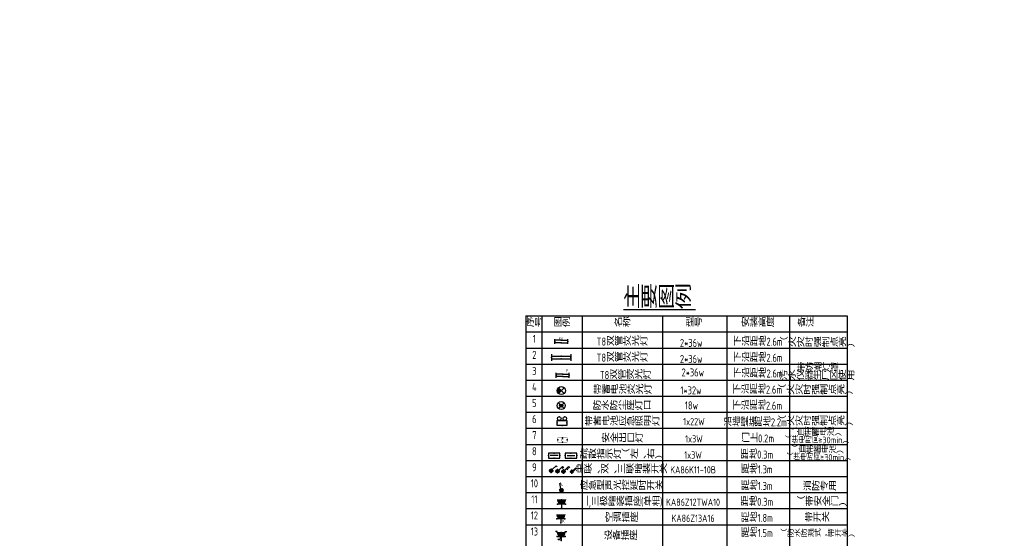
# Model space of a CAD drawing. Extents: x 2166032 to 5302137, y 581493 to 2416206.
# Drawn here: x 2921441 to 2981947, y 1016325 to 1048777 of the extents above; entities that cross this region are included whole.
import ezdxf
from ezdxf.enums import TextEntityAlignment as Align

# ---------------------------------------------------------------- set-up
doc = ezdxf.new("R2010")
doc.units = 0
doc.header["$LTSCALE"] = 1000
doc.header["$MEASUREMENT"] = 0
doc.linetypes.add('CONTINOUS', pattern=[0])
for name, color, linetype in [('EQUIP-动力', 3, 'Continuous'), ('EQUIP-照明', 3, 'Continuous'), ('SIG_TEXT', 7, 'Continuous'), ('TEL_SYMB', 3, 'Continuous'), ('TEL_TEXT', 7, 'Continuous')]:
    doc.layers.add(name, color=color, linetype=linetype)
doc.styles.add('_TCH_LABEL', font='!tssdeng.shx', dxfattribs={"bigfont": '!tssdchn.shx'})
doc.styles.add('_TEL_DIM', font='@tssdeng.shx', dxfattribs={"width": 0.8, "height": 3.5, "bigfont": '!tssdchn.shx'})
doc.styles.get("Standard").update_dxf_attribs({"font": 'tssdeng.shx', "bigfont": 'tssdchn.shx'})

# ---------------------------------------------------------------- blocks, each defined once
blk = doc.blocks.new('$equip_U$00000076(C-滕兆波)')
at = {"const_width": 0.06}
blk.add_lwpolyline([(-0.72, 0), (0.72, 0), (0.72, 0.66), (-0.72, 0.66)], close=True, dxfattribs=at)
for p in [(-0.72, 0.33), (0, 0.66), (0, 0), (0.72, 0.33)]:
    blk.add_point(p)
at = {"layer": 'TEL_TEXT', "style": '_TCH_LABEL'}
blk.add_attdef('$TEXT$', text='', height=0.36, dxfattribs=at).set_placement((-0.01, 0.33), align=Align.MIDDLE_CENTER)
at = {"layer": 'TEL_TEXT', "style": '_TEL_DIM', "flags": 1}
blk.add_attdef('A', text='', height=0.00002, dxfattribs=at).set_placement((0, 0), align=Align.MIDDLE_CENTER)
blk = doc.blocks.new('$equip$00001686')
for p, q in [((0.72, 0.6), (-0.72, 0.6)), ((-0.72, 0.6), (-0.72, 0)), ((-0.72, 0), (0.72, 0)), ((0.72, 0), (0.72, 0.6))]:
    blk.add_line(p, q)
at = {"color": 7}
blk.add_line((-0.48, 0.3), (0.48, 0.3), dxfattribs=at)
for p in [(-0.72, 0.3), (0, 0.6), (0, 0), (0.72, 0.3)]:
    blk.add_point(p)
blk.add_solid([(-0.24, 0.23), (-0.53, 0.3), (-0.24, 0.37)])
at = {"layer": 'TEL_TEXT', "style": '_TEL_DIM', "flags": 1}
blk.add_attdef('A', text='', height=0.00002, dxfattribs=at).set_placement((0, 0), align=Align.MIDDLE_CENTER)
blk = doc.blocks.new('$equip$00001822')
for p, q in [((0.15, 0.36), (0.62, 0.83)), ((0.62, 0.83), (0.77, 0.69))]:
    blk.add_line(p, q)
blk.add_circle((0, 0.21), 0.208)
for p in [(-0.21, 0.21), (-0.02, 0), (0, 0.42), (0.21, 0.21)]:
    blk.add_point(p)
for points in [[(-0.18, 0.31), (0.18, 0.31), (-0.21, 0.21), (0.21, 0.21)], [(-0.18, 0.1), (0.18, 0.1), (-0.21, 0.21), (0.21, 0.21)], [(-0.1, 0.39), (0.1, 0.39), (-0.18, 0.31), (0.18, 0.31)], [(-0.1, 0.03), (0.1, 0.03), (-0.18, 0.1), (0.18, 0.1)], [(0, 0.42), (0, 0.42), (-0.1, 0.39), (0.1, 0.39)], [(0, 0), (0, 0), (-0.1, 0.03), (0.1, 0.03)]]:
    blk.add_solid(points)
at = {"color": 7, "style": '_TEL_DIM'}
blk.add_attdef('$TEXT$', text='', height=0.4, dxfattribs=at).set_placement((0.58, 0.46), align=Align.MIDDLE_CENTER)
at = {"color": 7, "style": '_TEL_DIM', "flags": 1}
blk.add_attdef('A', text='', height=0.00002, dxfattribs=at).set_placement((0, 0), align=Align.MIDDLE_CENTER)
blk = doc.blocks.new('$equip$00001242')
for p, q in [((-0.5, 1.1), (-0.7, 1.1)), ((-0.5, 1), (-0.5, 1.1)), ((-0.5, 1), (0.5, 1)), ((-0.5, 0.5), (0.5, 0.5)), ((-0.26, 0.04), (-0.44, 0.16)), ((0, 0.5), (-0.26, 0.04)), ((0, 0.5), (0, 0)), ((0.5, 1), (0.5, 1.1)), ((0.5, 1.1), (0.7, 1.1))]:
    blk.add_line(p, q)
blk.add_arc((0, 1), 0.5, 180, 0)
for points in [[(0.43, 0.75), (-0.43, 0.75), (0.5, 1), (-0.5, 1)], [(0.25, 0.57), (-0.25, 0.57), (0.43, 0.75), (-0.43, 0.75)], [(0, 0.5), (0, 0.5), (0.25, 0.57), (-0.25, 0.57)]]:
    blk.add_solid(points)
at = {"layer": 'EQUIP-照明'}
for p in [(-0.5, 0.5), (0, 1), (0, 0), (0.5, 0.5)]:
    blk.add_point(p, dxfattribs=at)
at = {"layer": 'EQUIP-照明', "flags": 9}
blk.add_attdef('A', (0, 0), '', height=0.00002, dxfattribs=at)
blk = doc.blocks.new('$equip$00001764')
for p, q in [((-0.5, 1.05), (-0.5, 1)), ((-0.5, 1), (0.5, 1)), ((0.5, 0.5), (-0.5, 0.5)), ((0, 0.5), (0, 0)), ((0.5, 1.05), (0.5, 1))]:
    blk.add_line(p, q)
blk.add_arc((0, 1), 0.5, 180, 0)
for p in [(-0.5, 0.5), (0, 0), (0.5, 0.5)]:
    blk.add_point(p)
for points in [[(0.43, 0.75), (-0.43, 0.75), (0.5, 1), (-0.5, 1)], [(0.25, 0.57), (-0.25, 0.57), (0.43, 0.75), (-0.43, 0.75)], [(0, 0.5), (0, 0.5), (0.25, 0.57), (-0.25, 0.57)]]:
    blk.add_solid(points)
at = {"color": 7, "style": '_TEL_DIM'}
blk.add_attdef('$TEXT$', text='', height=0.4, dxfattribs=at).set_placement((0.3, 0.21), align=Align.MIDDLE_CENTER)
at = {"color": 7, "style": '_TEL_DIM', "flags": 1}
blk.add_attdef('A', text='', height=0.00002, dxfattribs=at).set_placement((0, 0), align=Align.MIDDLE_CENTER)
blk = doc.blocks.new('$equip$00001691')
for p, q in [((-0.8, -0.3), (-0.8, 0.3)), ((0, 0.15), (-0.8, 0.15)), ((0, 0.15), (0.8, 0.15)), ((0.8, -0.3), (0.8, 0.3)), ((0, -0.15), (-0.8, -0.15)), ((0, -0.15), (0.8, -0.15))]:
    blk.add_line(p, q)
for p in [(-0.8, 0), (0, 0.15), (0.8, 0), (0, -0.15)]:
    blk.add_point(p)
at = {"layer": 'TEL_TEXT', "style": '_TEL_DIM', "flags": 1}
blk.add_attdef('A', text='', height=0.00002, dxfattribs=at).set_placement((0, 0), align=Align.MIDDLE_CENTER)
blk = doc.blocks.new('$equip$00001148')
for p, q in [((0.35, 0.35), (-0.35, -0.35)), ((-0.35, 0.35), (0.35, -0.35))]:
    blk.add_line(p, q)
blk.add_circle((0, 0), 0.5)
at = {"flags": 9}
blk.add_attdef('A', (0, 0), '', height=0.00002, dxfattribs=at)
blk = doc.blocks.new('$equip$00001962')
for p, q in [((0.15, 0.36), (0.63, 0.83)), ((0.63, 0.83), (0.77, 0.69))]:
    blk.add_line(p, q)
blk.add_circle((0, 0.21), 0.208)
for p in [(-0.21, 0.21), (0, 0.42), (0, 0), (0.21, 0.21)]:
    blk.add_point(p)
for points in [[(-0.18, 0.31), (0.18, 0.31), (-0.21, 0.21), (0.21, 0.21)], [(-0.18, 0.1), (0.18, 0.1), (-0.21, 0.21), (0.21, 0.21)], [(-0.1, 0.39), (0.1, 0.39), (-0.18, 0.31), (0.18, 0.31)], [(-0.1, 0.03), (0.1, 0.03), (-0.18, 0.1), (0.18, 0.1)], [(0, 0.42), (0, 0.42), (-0.1, 0.39), (0.1, 0.39)], [(0, 0), (0, 0), (-0.1, 0.03), (0.1, 0.03)]]:
    blk.add_solid(points)
at = {"layer": 'TEL_TEXT', "style": '_TEL_DIM', "flags": 1}
blk.add_attdef('A', text='', height=0.00002, dxfattribs=at).set_placement((0, 0), align=Align.MIDDLE_CENTER)
blk = doc.blocks.new('$equip$00001963')
for p, q in [((0.15, 0.36), (0.62, 0.83)), ((0.51, 0.72), (0.65, 0.58)), ((0.62, 0.83), (0.77, 0.69))]:
    blk.add_line(p, q)
blk.add_circle((0, 0.21), 0.208)
for p in [(-0.21, 0.21), (0, 0.42), (0, 0), (0.21, 0.21)]:
    blk.add_point(p)
for points in [[(-0.18, 0.31), (0.18, 0.31), (-0.21, 0.21), (0.21, 0.21)], [(-0.18, 0.1), (0.18, 0.1), (-0.21, 0.21), (0.21, 0.21)], [(-0.1, 0.39), (0.1, 0.39), (-0.18, 0.31), (0.18, 0.31)], [(-0.1, 0.03), (0.1, 0.03), (-0.18, 0.1), (0.18, 0.1)], [(0, 0.42), (0, 0.42), (-0.1, 0.39), (0.1, 0.39)], [(0, 0), (0, 0), (-0.1, 0.03), (0.1, 0.03)]]:
    blk.add_solid(points)
at = {"layer": 'TEL_TEXT', "style": '_TEL_DIM', "flags": 1}
blk.add_attdef('A', text='', height=0.00002, dxfattribs=at).set_placement((0, 0), align=Align.MIDDLE_CENTER)
blk = doc.blocks.new('$equip$00001964')
for p, q in [((0.15, 0.36), (0.62, 0.83)), ((0.4, 0.61), (0.54, 0.47)), ((0.51, 0.72), (0.65, 0.58)), ((0.62, 0.83), (0.77, 0.69))]:
    blk.add_line(p, q)
blk.add_circle((0, 0.21), 0.208)
for p in [(-0.21, 0.21), (0, 0.42), (0, 0), (0.21, 0.21)]:
    blk.add_point(p)
for points in [[(-0.18, 0.31), (0.18, 0.31), (-0.21, 0.21), (0.21, 0.21)], [(-0.18, 0.1), (0.18, 0.1), (-0.21, 0.21), (0.21, 0.21)], [(-0.1, 0.39), (0.1, 0.39), (-0.18, 0.31), (0.18, 0.31)], [(-0.1, 0.03), (0.1, 0.03), (-0.18, 0.1), (0.18, 0.1)], [(0, 0.42), (0, 0.42), (-0.1, 0.39), (0.1, 0.39)], [(0, 0), (0, 0), (-0.1, 0.03), (0.1, 0.03)]]:
    blk.add_solid(points)
at = {"layer": 'TEL_TEXT', "style": '_TEL_DIM', "flags": 1}
blk.add_attdef('A', text='', height=0.00002, dxfattribs=at).set_placement((0, 0), align=Align.MIDDLE_CENTER)
blk = doc.blocks.new('$equip$00001149')
for p, q in [((-0.35, 0.35), (0.35, -0.35)), ((0.35, 0.35), (-0.35, -0.35))]:
    blk.add_line(p, q)
for radius in [0.5, 0.2]:
    blk.add_circle((0, 0), radius)
for points in [[(-0.17, 0.1), (0.17, 0.1), (-0.2, 0), (0.2, 0)], [(-0.17, -0.1), (0.17, -0.1), (-0.2, 0), (0.2, 0)], [(-0.1, 0.17), (0.1, 0.17), (-0.17, 0.1), (0.17, 0.1)], [(0, 0.2), (0, 0.2), (-0.1, 0.17), (0.1, 0.17)], [(-0.1, -0.17), (0.1, -0.17), (-0.17, -0.1), (0.17, -0.1)], [(0, -0.2), (0, -0.2), (-0.1, -0.17), (0.1, -0.17)]]:
    blk.add_solid(points)
at = {"flags": 9}
blk.add_attdef('A', (0, 0), '', height=0.00002, dxfattribs=at)
blk = doc.blocks.new('$equip$00001237')
for p, q in [((-0.5, 1.05), (-0.5, 1)), ((-0.5, 1), (0.5, 1)), ((0.5, 0.5), (-0.5, 0.5)), ((0, 0.5), (0, 0)), ((0.5, 1.05), (0.5, 1))]:
    blk.add_line(p, q)
blk.add_arc((0, 1), 0.5, 180, 0)
for p in [(-0.5, 0.5), (0, 1), (0, 0), (0.5, 0.5)]:
    blk.add_point(p)
for points in [[(0.43, 0.75), (-0.43, 0.75), (0.5, 1), (-0.5, 1)], [(0.25, 0.57), (-0.25, 0.57), (0.43, 0.75), (-0.43, 0.75)], [(0, 0.5), (0, 0.5), (0.25, 0.57), (-0.25, 0.57)]]:
    blk.add_solid(points)
at = {"flags": 9}
blk.add_attdef('A', (0, 0), '', height=0.00002, dxfattribs=at)
blk = doc.blocks.new('$equip_U$00000006')
at = {"color": 3}
for p, q in [((-0.6, 0.62), (0.6, 0.62)), ((-0.6, 0), (-0.6, 0.62)), ((0.6, 0), (-0.6, 0)), ((0.6, 0.62), (0.6, 0))]:
    blk.add_line(p, q, dxfattribs=at)
for centre in [(-0.35, 0.85), (0.35, 0.85)]:
    blk.add_circle(centre, 0.225, dxfattribs=at)
at = {"style": '_TEL_DIM', "flags": 1}
blk.add_attdef('A', text='', height=0.00002, dxfattribs=at).set_placement((0, 0), align=Align.MIDDLE_CENTER)
blk = doc.blocks.new('$equip_U$00000175(20081108-2321)')
for p in [(-0.6, 0.31), (0, 0.62), (0, 0), (0.6, 0.31)]:
    blk.add_point(p)
blk.add_blockref('$equip_U$00000006', (0, 0))
at = {"color": 7, "style": '_TEL_DIM', "flags": 1}
blk.add_attdef('A', text='', height=0.000025, dxfattribs=at).set_placement((0, 0), align=Align.MIDDLE_CENTER)
blk = doc.blocks.new('$equip_U$00000184(许虹剑)')
for p in [(-0.6, 0.31), (-0.35, 1.07), (0, 0), (0.35, 1.07), (0.6, 0.31)]:
    blk.add_point(p)
blk.add_blockref('$equip_U$00000175(20081108-2321)', (0, 0))
at = {"color": 7, "style": '_TEL_DIM', "flags": 1}
blk.add_attdef('A', text='', height=0.000025, dxfattribs=at).set_placement((0, 0), align=Align.MIDDLE_CENTER)
blk = doc.blocks.new('$equip_U$00000360(20081108-2321)')
at = {"ltscale": 5}
for p in [(-0.6, 0.31), (-0.35, 1.07), (0, 0), (0.35, 1.07), (0.6, 0.31)]:
    blk.add_point(p, dxfattribs=at)
blk.add_blockref('$equip_U$00000184(许虹剑)', (0, 0), dxfattribs=at)
at = {"color": 7, "style": '_TEL_DIM', "flags": 1}
blk.add_attdef('A', text='', height=0.000025, dxfattribs=at).set_placement((0, 0), align=Align.MIDDLE_CENTER)
blk = doc.blocks.new('$equip$00001190')
for p, q in [((-0.35, 0.35), (0.35, -0.35)), ((-0.35, -0.35), (0.35, 0.35))]:
    blk.add_line(p, q)
blk.add_circle((0, 0), 0.5)
for points in [[(-0.18, -0.18), (-0.48, 0.13), (0, 0), (-0.35, 0.35)], [(-0.31, -0.31), (-0.48, -0.13), (-0.18, -0.18), (-0.48, 0.13)], [(-0.35, -0.35), (-0.35, -0.35), (-0.31, -0.31), (-0.48, -0.13)]]:
    blk.add_solid(points)
at = {"flags": 9}
blk.add_attdef('A', (0, 0), '', height=0.00002, dxfattribs=at)
blk = doc.blocks.new('$equip$00001160')
for p, q in [((-1.2, 0.42), (-1.2, -0.42)), ((-1.2, 0.17), (1.2, 0.17)), ((1.2, 0.42), (1.2, -0.42)), ((-1.2, -0.17), (1.2, -0.17))]:
    blk.add_line(p, q)
at = {"const_width": 0.1}
for points in [[(-1.2, 0.17), (1.2, 0.17)], [(-1.2, -0.17), (1.2, -0.17)]]:
    blk.add_lwpolyline(points, dxfattribs=at)
at = {"layer": 'EQUIP-照明'}
for p in [(-1.2, 0), (0, 0.17), (1.2, 0), (0, -0.17)]:
    blk.add_point(p, dxfattribs=at)
at = {"layer": 'EQUIP-照明', "flags": 9}
blk.add_attdef('A', (0, 0), '', height=0.00002, dxfattribs=at)
blk = doc.blocks.new('$equip$00001965')
for p, q in [((0.15, 0.36), (0.62, 0.83)), ((0.29, 0.49), (0.43, 0.35)), ((0.4, 0.61), (0.54, 0.47)), ((0.51, 0.72), (0.65, 0.58)), ((0.62, 0.83), (0.77, 0.69))]:
    blk.add_line(p, q)
blk.add_circle((0, 0.21), 0.208)
for p in [(-0.21, 0.21), (0, 0.42), (0, 0), (0.21, 0.21)]:
    blk.add_point(p)
for points in [[(-0.18, 0.31), (0.18, 0.31), (-0.21, 0.21), (0.21, 0.21)], [(-0.18, 0.1), (0.18, 0.1), (-0.21, 0.21), (0.21, 0.21)], [(-0.1, 0.39), (0.1, 0.39), (-0.18, 0.31), (0.18, 0.31)], [(-0.1, 0.03), (0.1, 0.03), (-0.18, 0.1), (0.18, 0.1)], [(0, 0.42), (0, 0.42), (-0.1, 0.39), (0.1, 0.39)], [(0, 0), (0, 0), (-0.1, 0.03), (0.1, 0.03)]]:
    blk.add_solid(points)
at = {"layer": 'TEL_TEXT', "style": '_TEL_DIM', "flags": 1}
blk.add_attdef('A', text='', height=0.00002, dxfattribs=at).set_placement((0, 0), align=Align.MIDDLE_CENTER)

msp = doc.modelspace()

# ---------------------------------------------------------------- linework, layer by layer
msp.add_circle((2604640.5, 1020101.3), 438608.5)
at = {"layer": 'SIG_TEXT', "linetype": 'Continuous'}
for p, q in [((2952960.5, 1030314.9), (2972960.5, 1030314.9)), ((2952960.5, 1030314.9), (2952960.5, 990694.9)), ((2953960.5, 1030314.9), (2953960.5, 990694.9)), ((2956460.5, 1030314.9), (2956460.5, 990694.9)), ((2961460.5, 1030314.9), (2961460.5, 990694.9)), ((2965460.5, 1030314.9), (2965460.5, 990694.9)), ((2969360.5, 1030314.9), (2969360.5, 990694.9)), ((2972960.5, 1030314.9), (2972960.5, 990694.9)), ((2952960.5, 1029314.9), (2972960.5, 1029314.9)), ((2952960.5, 1028314.9), (2972960.5, 1028314.9)), ((2952960.5, 1027314.9), (2972960.5, 1027314.9)), ((2952960.5, 1026314.9), (2972960.5, 1026314.9)), ((2952960.5, 1025314.9), (2972960.5, 1025314.9)), ((2952960.5, 1024314.9), (2972960.5, 1024314.9)), ((2952960.5, 1023314.9), (2972960.5, 1023314.9)), ((2952960.5, 1022314.9), (2972960.5, 1022314.9)), ((2952960.5, 1021314.9), (2972960.5, 1021314.9)), ((2952960.5, 1020314.9), (2972960.5, 1020314.9)), ((2952960.5, 1019314.9), (2972960.5, 1019314.9)), ((2952960.5, 1018314.9), (2972960.5, 1018314.9)), ((2952960.5, 1017314.9), (2972960.5, 1017314.9))]:
    msp.add_line(p, q, dxfattribs=at)
at = {"layer": 'TEL_SYMB', "const_width": 70}
msp.add_lwpolyline([(2959026.8, 1030700.5), (2963522.2, 1030700.5)], dxfattribs=at)

# ---------------------------------------------------------------- block references
at = {"layer": 'EQUIP-动力', "color": 1, "xscale": 500, "yscale": 500, "zscale": 500}
msp.add_blockref('$equip$00001237', (2955183.3, 1018351.6), dxfattribs=at)
at = {"layer": 'EQUIP-动力', "xscale": 500, "yscale": 500, "zscale": 500}
msp.add_blockref('$equip$00001242', (2955163.4, 1016334.8), dxfattribs=at)
at = {"layer": 'EQUIP-照明', "color": 2, "xscale": 500, "yscale": 500, "zscale": 500}
for name, p in [('$equip$00001691', (2955165.9, 1028719.3)), ('$equip$00001190', (2955168.5, 1025663.4))]:
    msp.add_blockref(name, p, dxfattribs=at)
at = {"layer": 'EQUIP-照明'}
for name, p, xscale, yscale, zscale in [('$equip$00001160', (2955165.9, 1027719.3), 500, 500, 500), ('$equip_U$00000360(20081108-2321)', (2955213, 1023495.8), 500, 500, 500), ('$equip$00001686', (2955770.6, 1021462), 500, 500, 500), ('$equip$00001965', (2955820.5, 1020531), 400, 400, 400)]:
    msp.add_blockref(name, p, dxfattribs=dict(at, xscale=xscale, yscale=yscale, zscale=zscale))
at = {"layer": 'EQUIP-照明', "color": 1, "xscale": 500, "yscale": 500, "zscale": 500}
for name, p in [('$equip$00001691', (2955257, 1026617.9)), ('$equip$00001148', (2955168.5, 1025663.4)), ('$equip$00001149', (2955162.5, 1024727.4)), ('$equip$00001962', (2954530.3, 1020567.9)), ('$equip$00001963', (2954931.3, 1020532.4)), ('$equip$00001964', (2955295.1, 1020516.4))]:
    msp.add_blockref(name, p, dxfattribs=at)
at = {"layer": 'EQUIP-照明', "xscale": 400, "yscale": 400, "zscale": 400}
msp.add_blockref('$equip_U$00000076(C-滕兆波)', (2955243.9, 1022457.8), dxfattribs=at).add_auto_attribs({'$TEXT$': 'E'})
at = {"layer": 'EQUIP-照明', "xscale": 500, "yscale": 500, "zscale": 500, "rotation": 180}
msp.add_blockref('$equip$00001686', (2954723.7, 1021765.7), dxfattribs=at)
at = {"layer": 'EQUIP-照明'}
ref = msp.add_blockref('$equip$00001822', (2955261.9, 1019406.3), dxfattribs=dict(at, xscale=500.0000000000363, yscale=500, zscale=500, rotation=58.77325843066163))
ref.add_attrib('$TEXT$', 't', dxfattribs={"layer": 'TEL_TEXT', "height": 200, "rotation": 58.773258, "style": '_TEL_DIM'}).set_placement((2955195, 1019787.7), align=Align.MIDDLE_CENTER)
at = {"layer": 'EQUIP-照明', "linetype": 'CONTINOUS'}
ref = msp.add_blockref('$equip$00001764', (2955139.8, 1017431.2), dxfattribs=dict(at, xscale=500, yscale=500, zscale=500))
ref.add_attrib('$TEXT$', 'K', dxfattribs={"layer": 'TEL_TEXT', "height": 200, "style": '_TEL_DIM'}).set_placement((2955291.4, 1017536.7), align=Align.MIDDLE_CENTER)

# ---------------------------------------------------------------- texts
at = {"layer": 'SIG_TEXT', "linetype": 'Continuous', "style": '_TEL_DIM', "width": 0.8}
for s, height, p in [('序号', 500, (2953490.2, 1029638.5)), ('图例', 500, (2955212, 1029638.5)), ('名称', 500, (2958962.5, 1029638.5)), ('型号', 500, (2963422.5, 1029638.5)), ('安装高度', 500, (2967393.9, 1029638.5)), ('备注', 500, (2970372.9, 1029638.5)), ('1', 500, (2953490.2, 1028638.5)), ('EX', 176.4, (2955148.9, 1028795)), ('T8双管荧光灯', 500, (2958962.5, 1028464.9)), ('2*36w', 500, (2963254.8, 1028382.4)), ('下沿距地2.6m', 500, (2967399.7, 1028455.8)), ('（火灾时强制点亮）', 500, (2971098.5, 1028392.8)), ('2', 500, (2953490.2, 1027638.5)), ('T8双管荧光灯', 500, (2958962.5, 1027464.9)), ('下沿距地2.6m', 500, (2967399.7, 1027455.8)), ('2*36w', 500, (2963254.8, 1027382.4)), ('3', 500, (2953490.2, 1026638.5)), ('T8双管荧光灯', 500, (2959157, 1026379.4)), ('2*36w', 500, (2963352.3, 1026543.8)), ('下沿距地2.6m', 500, (2967401.5, 1026479)), ('污水仪器生厂区使用', 500, (2971083.5, 1026323.3)), ('带防潮灯罩', 500, (2971129.3, 1026816.5)), ('4', 500, (2953490.2, 1025638.5)), ('带蓄电池荧光灯', 500, (2958986.5, 1025450.9)), ('1*32w', 500, (2963238.7, 1025428.4)), ('下沿距地2.6m', 500, (2967367.6, 1025477)), ('（火灾时强制点亮）', 500, (2970992, 1025433.6)), ('5', 500, (2953490.2, 1024638.5)), ('防水防尘座灯口', 500, (2958941.2, 1024457.4)), ('18w', 500, (2963270.2, 1024492.9)), ('下沿距地2.6m', 500, (2967367.6, 1024477)), ('6', 500, (2953490.2, 1023638.5)), ('带蓄电池应急照明灯', 500, (2958962.5, 1023480)), ('1x22W', 450, (2963422.5, 1023506.6)), ('沿墙壁装', 500, (2966306.2, 1023442.8)), ('距地2.2m', 500, (2968189.2, 1023442.8)), ('（火灾时强制点亮）', 500, (2970992, 1023493.1)), ('（自带蓄电池）', 450, (2970986.7, 1022844.5)), ('7', 500, (2953490.2, 1022638.5)), ('安全出口灯', 500, (2958962.5, 1022433.7)), ('1x3W', 450, (2963422.5, 1022433.7)), ('门上0.2m', 500, (2967393.9, 1022433.7)), ('（供电时间≥30min）', 400, (2971084.8, 1022387.1)), ('8', 500, (2953490.2, 1021638.5)), ('疏散指示灯（左、右）', 500, (2958907.4, 1021428.6)), ('距地0.3m', 500, (2967338.8, 1021428.6)), ('（自带蓄电池）', 450, (2971099.5, 1021768)), ('1x3W', 450, (2963367.4, 1021428.6)), ('（供电时间≥30min）', 400, (2971197.6, 1021310.6)), ('9', 500, (2953490.2, 1020638.5)), ('单联、双、三联暗装开关', 500, (2958907.4, 1020506.2)), ('KA86K11-10B', 450, (2963367.4, 1020506.2)), ('距地1.3m', 500, (2967338.8, 1020506.2)), ('10', 500, (2953490.2, 1019638.5)), ('应急型声光控延时开关', 500, (2958907.4, 1019478.4)), ('距地1.3m', 500, (2967338.8, 1019478.4)), ('消防专用', 500, (2971255.5, 1019439.2)), ('11', 500, (2953490.2, 1018638.5)), ('二,三极暗装插座(单相)', 500, (2958907.4, 1018486.4)), ('KA86Z12TWA10', 450, (2963367.4, 1018486.4)), ('距地0.3m', 500, (2967338.8, 1018486.4)), ('（带安全门）', 500, (2971385.7, 1018486.4)), ('12', 500, (2953490.2, 1017638.5)), ('空调插座', 500, (2958907.4, 1017486.4)), ('KA86Z13A16', 450, (2963367.4, 1017486.4)), ('距地1.8m', 500, (2967338.8, 1017486.4)), ('带开关', 500, (2971088.4, 1017495.8)), ('13', 500, (2953490.2, 1016638.5)), ('设备插座', 500, (2958864.4, 1016363.4)), ('距地1.5m', 500, (2967338.8, 1016549.6)), ('（防水防溅式，带开关）', 405, (2971118.4, 1016559.9))]:
    msp.add_text(s, height=height, dxfattribs=at).set_placement(p, align=Align.CENTER)
at = {"layer": 'TEL_TEXT', "style": '_TEL_DIM'}
for s, height, width, p in [('主要图例', 1400, 0.8, (2959026.8, 1030774.4)), ('F', 200, 0.64, (2955490.4, 1026800.3))]:
    msp.add_text(s, height=height, dxfattribs=dict(at, width=width)).set_placement(p)

doc.saveas('drawing.dxf')
